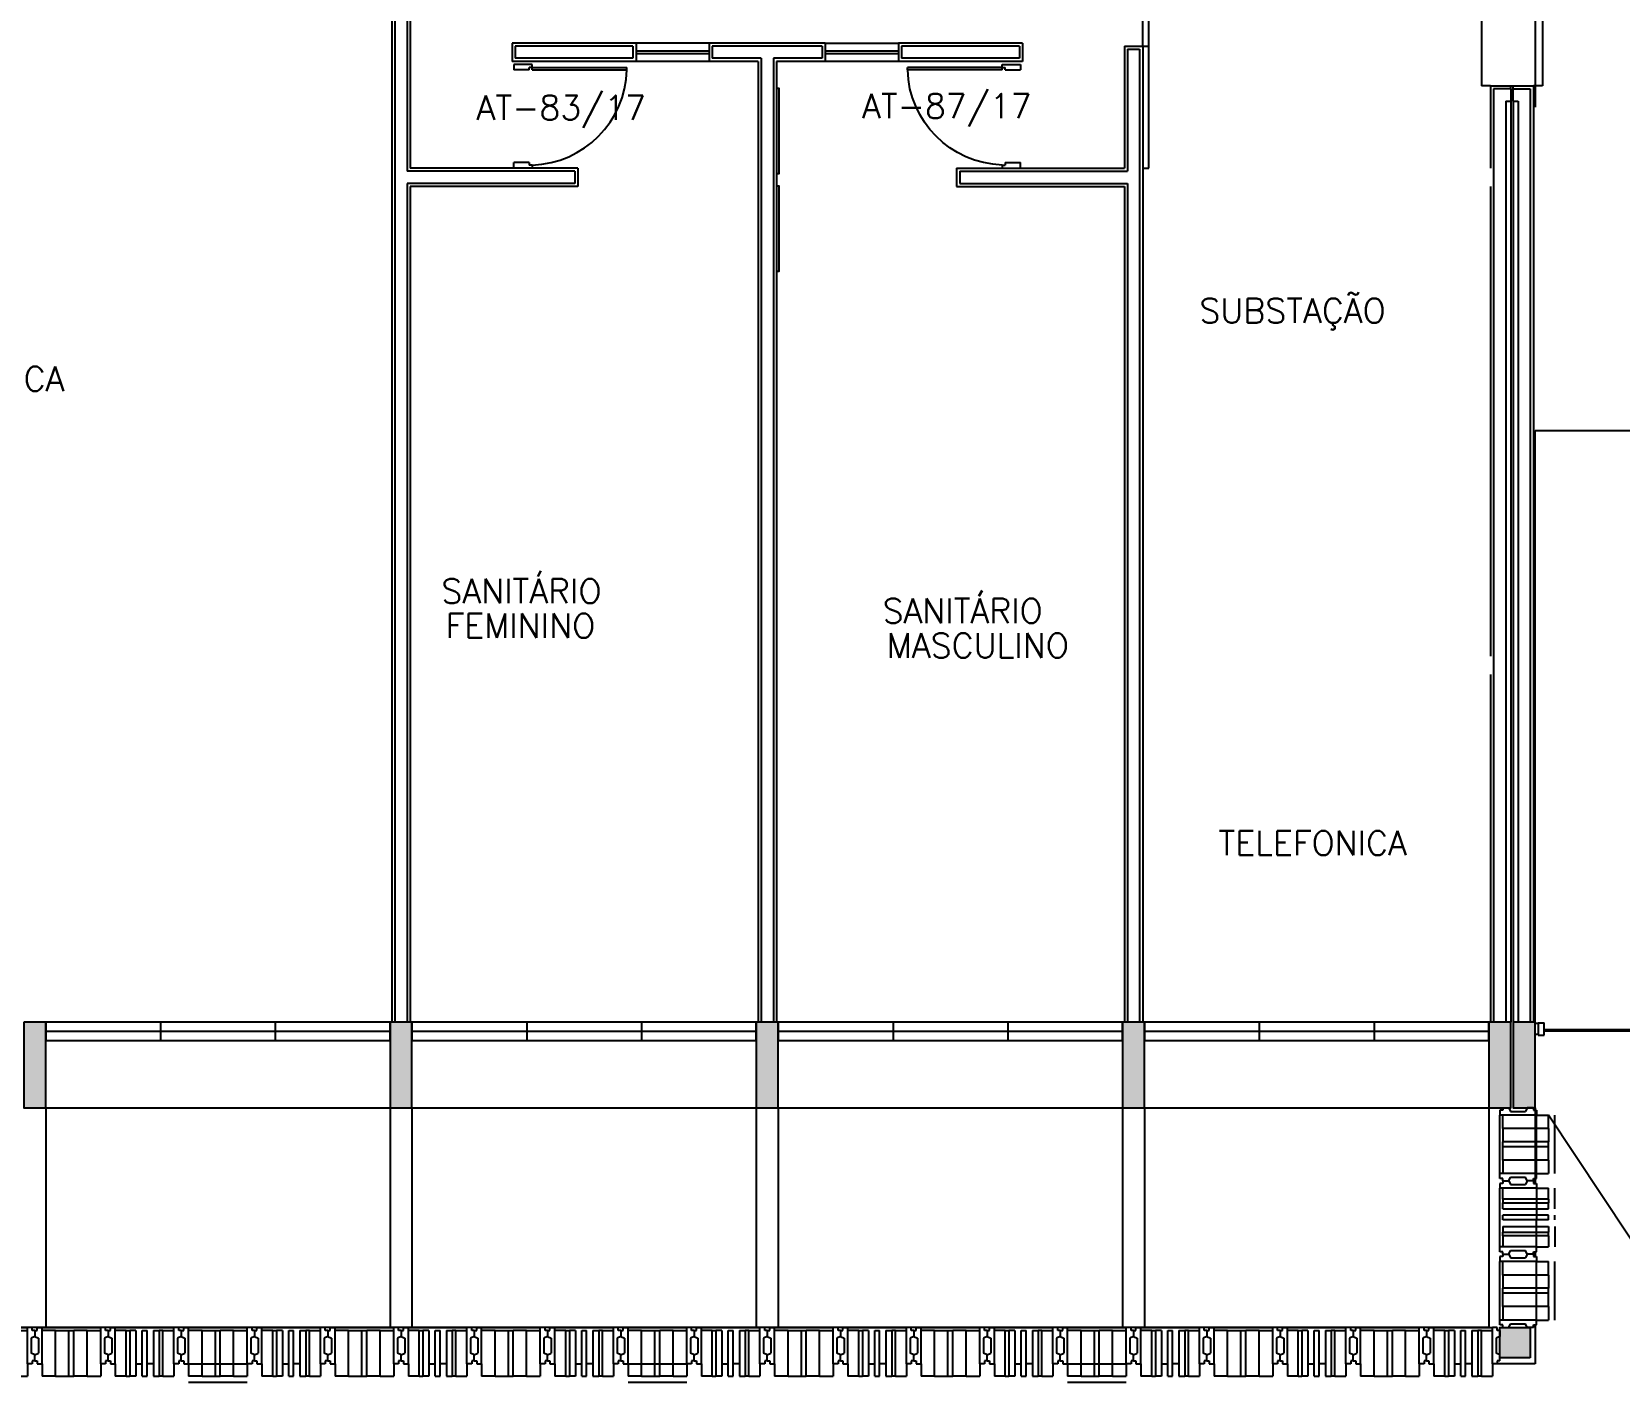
# Model space of a CAD drawing. Header units: millimetres. Extents: x 3605 to 3741, y 1123 to 1192.
# Drawn here: x 3698.57 to 3711.58, y 1132.45 to 1143.52 of the extents above; entities that cross this region are included whole.
import ezdxf

# ---------------------------------------------------------------- set-up
doc = ezdxf.new("R2010")
doc.units = ezdxf.units.MM
doc.linetypes.add('HIDDEN', pattern=[9.525, 6.35, -3.175])
for name, color, linetype in [('ar-alv', 2, 'Continuous'), ('ar-alv-v', 1, 'Continuous'), ('ar-banc', 1, 'Continuous'), ('ar-brs', 2, 'Continuous'), ('ar-espelho', 1, 'Continuous'), ('ar-esq', 2, 'Continuous'), ('ar-estc', 1, 'Continuous'), ('ar-piso', 1, 'Continuous'), ('ar-proj', 1, 'HIDDEN'), ('ar-projarmario', 1, 'HIDDEN'), ('ar-reboco', 2, 'Continuous'), ('brs-proj', 1, 'HIDDEN'), ('brs1', 2, 'Continuous'), ('brs2', 1, 'Continuous'), ('brs3', 1, 'Continuous'), ('brs4', 1, 'Continuous'), ('brs5', 1, 'Continuous'), ('ENDEREÇO', 2, 'Continuous'), ('esq-01', 1, 'Continuous'), ('esq-02', 1, 'Continuous'), ('esq-03', 1, 'HIDDEN'), ('estc-01', 3, 'Continuous'), ('h-estc', 3, 'Continuous'), ('mob-aud1', 1, 'Continuous'), ('ptm', 2, 'Continuous'), ('ptm1', 1, 'Continuous'), ('TEXTO', 2, 'Continuous')]:
    doc.layers.add(name, color=color, linetype=linetype)
doc.styles.add('UNB-100', font='simplex.shx', dxfattribs={"height": 0.2})
doc.styles.add('UNB1-100', font='simplex.shx', dxfattribs={"height": 0.2})

# ---------------------------------------------------------------- blocks, each defined once
blk = doc.blocks.new('plr01-01p')
at = {"layer": 'h-estc'}
blk.add_hatch(color=3, dxfattribs=at).paths.add_polyline_path([(0.09, 0.075), (-0.09, 0.075), (-0.09, -0.625), (0.09, -0.625)])
at = {"layer": 'estc-01', "color": 3}
blk.add_lwpolyline([(-0.09, 0.075), (-0.09, -0.625), (0.09, -0.625), (0.09, 0.075)], close=True, dxfattribs=at)
blk = doc.blocks.new('esq02-01p')
at = {"layer": 'esq-01'}
for p, q in [((2.91, 0), (0.09, 0)), ((1.03, -0.075), (1.03, 0.075)), ((1.97, -0.075), (1.97, 0.075))]:
    blk.add_line(p, q, dxfattribs=at)
at = {"layer": 'esq-02'}
blk.add_lwpolyline([(2.91, -0.075), (0.09, -0.075), (0.09, 0.075), (2.91, 0.075)], close=True, dxfattribs=at)
blk = doc.blocks.new('BRS01-03C')
at = {"layer": 'brs-proj'}
blk.add_line((0.54, 0.075), (0.06, 0.075), dxfattribs=at)
at = {"layer": 'brs1'}
for p, q in [((0, 0.05), (0.02, 0.05)), ((0, 0.05), (0, 0)), ((0, 0), (0.03, -0.013)), ((0.02, 0.075), (0.06, 0.075)), ((0.02, 0.05), (0.02, 0.075)), ((0.06, 0.075), (0.06, -0.225)), ((0.54, 0.075), (0.54, -0.225)), ((0.58, 0.075), (0.54, 0.075)), ((0.6, 0), (0.57, -0.013)), ((0.58, 0.05), (0.58, 0.075)), ((0.6, 0.05), (0.58, 0.05)), ((0.6, 0.05), (0.6, 0)), ((0.03, -0.137), (0.03, -0.013)), ((0.57, -0.137), (0.57, -0.013)), ((0, -0.15), (0.03, -0.137)), ((0, -0.2), (0, -0.15)), ((0, -0.2), (0.02, -0.2)), ((0.02, -0.2), (0.02, -0.225)), ((0.02, -0.225), (0.06, -0.225)), ((0.58, -0.225), (0.54, -0.225)), ((0.6, -0.15), (0.57, -0.137)), ((0.58, -0.2), (0.58, -0.225)), ((0.6, -0.2), (0.58, -0.2)), ((0.6, -0.2), (0.6, -0.15))]:
    blk.add_line(p, q, dxfattribs=at)
at = {"layer": 'brs2'}
blk.add_line((0.54, -0.225), (0.06, -0.225), dxfattribs=at)
at = {"layer": 'brs3'}
for p, q in [((0.28, 0.175), (0.28, -0.2)), ((0.32, 0.175), (0.28, 0.175)), ((0.32, 0.175), (0.32, -0.2)), ((0.32, -0.2), (0.28, -0.2))]:
    blk.add_line(p, q, dxfattribs=at)
at = {"layer": 'brs4'}
for p, q in [((0.06, 0.075), (0.06, 0.175)), ((0.171, 0.175), (0.06, 0.175)), ((0.171, 0.175), (0.171, -0.2)), ((0.429, 0.175), (0.54, 0.175)), ((0.429, 0.175), (0.429, -0.2)), ((0.54, 0.075), (0.54, 0.175)), ((0.171, -0.2), (0.06, -0.2)), ((0.429, -0.2), (0.54, -0.2))]:
    blk.add_line(p, q, dxfattribs=at)
at = {"layer": 'brs4', "color": 1}
for p, q in [((0.171, 0.175), (0.28, 0.175)), ((0.429, 0.175), (0.32, 0.175)), ((0.171, -0.2), (0.28, -0.2)), ((0.429, -0.2), (0.32, -0.2))]:
    blk.add_line(p, q, dxfattribs=at)
at = {"layer": 'brs5'}
blk.add_line((0.54, 0.225), (0.06, 0.225), dxfattribs=at)
blk = doc.blocks.new('BRS01-02C')
at = {"layer": 'brs-proj'}
for p, q in [((0.06, 0.075), (0.228, 0.075)), ((0.28, 0.075), (0.32, 0.075)), ((0.54, 0.075), (0.372, 0.075))]:
    blk.add_line(p, q, dxfattribs=at)
at = {"layer": 'brs1'}
for p, q in [((0, 0.05), (0.02, 0.05)), ((0, 0.05), (0, 0)), ((0, 0), (0.03, -0.013)), ((0.02, 0.075), (0.06, 0.075)), ((0.02, 0.05), (0.02, 0.075)), ((0.06, 0.075), (0.06, -0.225)), ((0.54, 0.075), (0.54, -0.225)), ((0.58, 0.075), (0.54, 0.075)), ((0.6, 0), (0.57, -0.013)), ((0.58, 0.05), (0.58, 0.075)), ((0.6, 0.05), (0.58, 0.05)), ((0.6, 0.05), (0.6, 0)), ((0.03, -0.137), (0.03, -0.013)), ((0.57, -0.137), (0.57, -0.013)), ((0, -0.15), (0.03, -0.137)), ((0, -0.2), (0, -0.15)), ((0, -0.2), (0.02, -0.2)), ((0.02, -0.2), (0.02, -0.225)), ((0.02, -0.225), (0.06, -0.225)), ((0.58, -0.225), (0.54, -0.225)), ((0.6, -0.15), (0.57, -0.137)), ((0.58, -0.2), (0.58, -0.225)), ((0.6, -0.2), (0.58, -0.2)), ((0.6, -0.2), (0.6, -0.15))]:
    blk.add_line(p, q, dxfattribs=at)
at = {"layer": 'brs2'}
for p, q in [((0.228, 0.075), (0.28, 0.075)), ((0.372, 0.075), (0.32, 0.075)), ((0.54, -0.225), (0.06, -0.225))]:
    blk.add_line(p, q, dxfattribs=at)
at = {"layer": 'brs3'}
for p, q in [((0.18, -0.2), (0.18, 0.175)), ((0.228, 0.175), (0.18, 0.175)), ((0.228, -0.2), (0.228, 0.175)), ((0.372, -0.2), (0.372, 0.175)), ((0.372, 0.175), (0.42, 0.175)), ((0.42, -0.2), (0.42, 0.175)), ((0.228, -0.2), (0.18, -0.2)), ((0.372, -0.2), (0.42, -0.2))]:
    blk.add_line(p, q, dxfattribs=at)
at = {"layer": 'brs4'}
for p, q in [((0.06, 0.075), (0.06, 0.175)), ((0.15, 0.175), (0.06, 0.175)), ((0.15, 0.175), (0.15, -0.2)), ((0.28, 0.175), (0.28, -0.2)), ((0.32, 0.175), (0.28, 0.175)), ((0.32, 0.175), (0.32, -0.2)), ((0.45, 0.175), (0.54, 0.175)), ((0.45, 0.175), (0.45, -0.2)), ((0.54, 0.075), (0.54, 0.175)), ((0.15, -0.2), (0.06, -0.2)), ((0.32, -0.2), (0.28, -0.2)), ((0.45, -0.2), (0.54, -0.2))]:
    blk.add_line(p, q, dxfattribs=at)
at = {"layer": 'brs4', "color": 3}
for p, q in [((0.15, 0.175), (0.18, 0.175)), ((0.45, 0.175), (0.42, 0.175)), ((0.15, -0.2), (0.18, -0.2)), ((0.45, -0.2), (0.42, -0.2))]:
    blk.add_line(p, q, dxfattribs=at)
at = {"layer": 'brs5'}
for p, q in [((0.228, 0.225), (0.06, 0.225)), ((0.32, 0.225), (0.28, 0.225)), ((0.372, 0.225), (0.54, 0.225))]:
    blk.add_line(p, q, dxfattribs=at)
blk = doc.blocks.new('brs01-01p-leste')
at = {"layer": 'brs1'}
for p, q in [((-3, 0.2), (-2.98, 0.2)), ((-3, 0.2), (-3, 0.15)), ((-3, 0.15), (-2.97, 0.137)), ((-2.98, 0.225), (-2.94, 0.225)), ((-2.98, 0.2), (-2.98, 0.225)), ((-2.97, 0.137), (-2.97, 0.013)), ((-2.94, -0.075), (-2.94, 0.225)), ((-2.42, 0.225), (-2.46, 0.225)), ((-2.46, -0.075), (-2.46, 0.225)), ((-2.4, 0.15), (-2.43, 0.137)), ((-2.43, 0.137), (-2.43, 0.013)), ((-2.42, 0.2), (-2.42, 0.225)), ((-2.4, 0.2), (-2.42, 0.2)), ((-2.4, 0.2), (-2.38, 0.2)), ((-2.4, 0.2), (-2.4, 0.15)), ((-2.4, 0.2), (-2.4, 0.15)), ((-2.4, 0.15), (-2.37, 0.137)), ((-2.38, 0.225), (-2.34, 0.225)), ((-2.38, 0.2), (-2.38, 0.225)), ((-2.37, 0.137), (-2.37, 0.013)), ((-2.34, -0.075), (-2.34, 0.225)), ((-1.82, 0.225), (-1.86, 0.225)), ((-1.86, -0.075), (-1.86, 0.225)), ((-1.8, 0.15), (-1.83, 0.137)), ((-1.83, 0.137), (-1.83, 0.013)), ((-1.82, 0.2), (-1.82, 0.225)), ((-1.8, 0.2), (-1.82, 0.2)), ((-1.8, 0.2), (-1.78, 0.2)), ((-1.8, 0.2), (-1.8, 0.15)), ((-1.8, 0.2), (-1.8, 0.15)), ((-1.8, 0.15), (-1.77, 0.137)), ((-1.78, 0.225), (-1.74, 0.225)), ((-1.78, 0.2), (-1.78, 0.225)), ((-1.77, 0.137), (-1.77, 0.013)), ((-1.74, -0.075), (-1.74, 0.225)), ((-1.22, 0.225), (-1.26, 0.225)), ((-1.26, -0.075), (-1.26, 0.225)), ((-1.2, 0.15), (-1.23, 0.137)), ((-1.23, 0.137), (-1.23, 0.013)), ((-1.22, 0.2), (-1.22, 0.225)), ((-1.2, 0.2), (-1.22, 0.2)), ((-1.2, 0.2), (-1.18, 0.2)), ((-1.2, 0.2), (-1.2, 0.15)), ((-1.2, 0.2), (-1.2, 0.15)), ((-1.2, 0.15), (-1.17, 0.137)), ((-1.18, 0.225), (-1.14, 0.225)), ((-1.18, 0.2), (-1.18, 0.225)), ((-1.17, 0.137), (-1.17, 0.013)), ((-1.14, -0.075), (-1.14, 0.225)), ((-0.62, 0.225), (-0.66, 0.225)), ((-0.66, -0.075), (-0.66, 0.225)), ((-0.6, 0.15), (-0.63, 0.137)), ((-0.63, 0.137), (-0.63, 0.013)), ((-0.62, 0.2), (-0.62, 0.225)), ((-0.6, 0.2), (-0.62, 0.2)), ((-0.6, 0.2), (-0.6, 0.15)), ((-0.6, 0.2), (-0.58, 0.2)), ((-0.6, 0.2), (-0.6, 0.15)), ((-0.6, 0.15), (-0.57, 0.137)), ((-0.58, 0.225), (-0.54, 0.225)), ((-0.58, 0.2), (-0.58, 0.225)), ((-0.57, 0.137), (-0.57, 0.013)), ((-0.54, -0.075), (-0.54, 0.225)), ((-0.02, 0.225), (-0.06, 0.225)), ((-0.06, -0.075), (-0.06, 0.225)), ((0, 0.15), (-0.03, 0.137)), ((-0.03, 0.137), (-0.03, 0.013)), ((-0.02, 0.2), (-0.02, 0.225)), ((0, 0.2), (-0.02, 0.2)), ((0, 0.2), (0, 0.15)), ((-3, 0), (-2.97, 0.013)), ((-2.4, 0), (-2.43, 0.013)), ((-2.4, 0), (-2.37, 0.013)), ((-1.8, 0), (-1.83, 0.013)), ((-1.8, 0), (-1.77, 0.013)), ((-1.2, 0), (-1.23, 0.013)), ((-1.2, 0), (-1.17, 0.013)), ((-0.6, 0), (-0.63, 0.013)), ((-0.6, 0), (-0.57, 0.013)), ((0, 0), (-0.03, 0.013)), ((-3, -0.05), (-3, 0)), ((-3, -0.05), (-2.98, -0.05)), ((-2.98, -0.05), (-2.98, -0.075)), ((-2.98, -0.075), (-2.94, -0.075)), ((-2.42, -0.075), (-2.46, -0.075)), ((-2.42, -0.05), (-2.42, -0.075)), ((-2.4, -0.05), (-2.42, -0.05)), ((-2.4, -0.05), (-2.4, 0)), ((-2.4, -0.05), (-2.4, 0)), ((-2.4, -0.05), (-2.38, -0.05)), ((-2.38, -0.05), (-2.38, -0.075)), ((-2.38, -0.075), (-2.34, -0.075)), ((-1.82, -0.075), (-1.86, -0.075)), ((-1.82, -0.05), (-1.82, -0.075)), ((-1.8, -0.05), (-1.82, -0.05)), ((-1.8, -0.05), (-1.8, 0)), ((-1.8, -0.05), (-1.8, 0)), ((-1.8, -0.05), (-1.78, -0.05)), ((-1.78, -0.05), (-1.78, -0.075)), ((-1.78, -0.075), (-1.74, -0.075)), ((-1.22, -0.075), (-1.26, -0.075)), ((-1.22, -0.05), (-1.22, -0.075)), ((-1.2, -0.05), (-1.22, -0.05)), ((-1.2, -0.05), (-1.2, 0)), ((-1.2, -0.05), (-1.2, 0)), ((-1.2, -0.05), (-1.18, -0.05)), ((-1.18, -0.05), (-1.18, -0.075)), ((-1.18, -0.075), (-1.14, -0.075)), ((-0.62, -0.075), (-0.66, -0.075)), ((-0.62, -0.05), (-0.62, -0.075)), ((-0.6, -0.05), (-0.62, -0.05)), ((-0.6, -0.05), (-0.6, 0)), ((-0.6, -0.05), (-0.6, 0)), ((-0.6, -0.05), (-0.58, -0.05)), ((-0.58, -0.05), (-0.58, -0.075)), ((-0.58, -0.075), (-0.54, -0.075)), ((-0.02, -0.075), (-0.06, -0.075)), ((-0.02, -0.05), (-0.02, -0.075)), ((0, -0.05), (-0.02, -0.05)), ((0, -0.05), (0, 0))]:
    blk.add_line(p, q, dxfattribs=at)
at = {"layer": 'brs2'}
for p, q in [((-2.94, 0.225), (-2.46, 0.225)), ((-2.34, 0.225), (-1.86, 0.225)), ((-2.229, 0.2), (-2.12, 0.2)), ((-1.971, 0.2), (-2.08, 0.2)), ((-1.74, 0.225), (-1.26, 0.225)), ((-1.14, 0.225), (-0.66, 0.225)), ((-1.029, 0.2), (-0.92, 0.2)), ((-0.771, 0.2), (-0.88, 0.2)), ((-0.54, 0.225), (-0.06, 0.225)), ((-2.772, -0.075), (-2.72, -0.075)), ((-2.628, -0.075), (-2.68, -0.075)), ((-1.572, -0.075), (-1.52, -0.075)), ((-1.428, -0.075), (-1.48, -0.075)), ((-0.372, -0.075), (-0.32, -0.075)), ((-0.228, -0.075), (-0.28, -0.075)), ((-2.229, -0.175), (-2.12, -0.175)), ((-1.971, -0.175), (-2.08, -0.175)), ((-1.029, -0.175), (-0.92, -0.175)), ((-0.771, -0.175), (-0.88, -0.175))]:
    blk.add_line(p, q, dxfattribs=at)
at = {"layer": 'brs3'}
for p, q in [((-2.82, 0.2), (-2.82, -0.175)), ((-2.772, 0.2), (-2.82, 0.2)), ((-2.772, 0.2), (-2.772, -0.175)), ((-2.628, 0.2), (-2.628, -0.175)), ((-2.628, 0.2), (-2.58, 0.2)), ((-2.58, 0.2), (-2.58, -0.175)), ((-2.12, -0.175), (-2.12, 0.2)), ((-2.12, 0.2), (-2.08, 0.2)), ((-2.08, -0.175), (-2.08, 0.2)), ((-1.62, 0.2), (-1.62, -0.175)), ((-1.572, 0.2), (-1.62, 0.2)), ((-1.572, 0.2), (-1.572, -0.175)), ((-1.428, 0.2), (-1.428, -0.175)), ((-1.428, 0.2), (-1.38, 0.2)), ((-1.38, 0.2), (-1.38, -0.175)), ((-0.92, -0.175), (-0.92, 0.2)), ((-0.92, 0.2), (-0.88, 0.2)), ((-0.88, -0.175), (-0.88, 0.2)), ((-0.42, 0.2), (-0.42, -0.175)), ((-0.372, 0.2), (-0.42, 0.2)), ((-0.372, 0.2), (-0.372, -0.175)), ((-0.228, 0.2), (-0.228, -0.175)), ((-0.228, 0.2), (-0.18, 0.2)), ((-0.18, 0.2), (-0.18, -0.175)), ((-2.772, -0.175), (-2.82, -0.175)), ((-2.628, -0.175), (-2.58, -0.175)), ((-2.12, -0.175), (-2.08, -0.175)), ((-1.572, -0.175), (-1.62, -0.175)), ((-1.428, -0.175), (-1.38, -0.175)), ((-0.92, -0.175), (-0.88, -0.175)), ((-0.372, -0.175), (-0.42, -0.175)), ((-0.228, -0.175), (-0.18, -0.175))]:
    blk.add_line(p, q, dxfattribs=at)
at = {"layer": 'brs4'}
for p, q in [((-2.85, 0.2), (-2.94, 0.2)), ((-2.85, -0.175), (-2.85, 0.2)), ((-2.85, 0.2), (-2.82, 0.2)), ((-2.72, -0.175), (-2.72, 0.2)), ((-2.72, 0.2), (-2.68, 0.2)), ((-2.68, -0.175), (-2.68, 0.2)), ((-2.55, 0.2), (-2.58, 0.2)), ((-2.55, 0.2), (-2.46, 0.2)), ((-2.55, -0.175), (-2.55, 0.2)), ((-2.229, 0.2), (-2.34, 0.2)), ((-2.229, -0.175), (-2.229, 0.2)), ((-1.971, 0.2), (-1.86, 0.2)), ((-1.971, -0.175), (-1.971, 0.2)), ((-1.65, 0.2), (-1.74, 0.2)), ((-1.65, -0.175), (-1.65, 0.2)), ((-1.65, 0.2), (-1.62, 0.2)), ((-1.52, -0.175), (-1.52, 0.2)), ((-1.52, 0.2), (-1.48, 0.2)), ((-1.48, -0.175), (-1.48, 0.2)), ((-1.35, 0.2), (-1.38, 0.2)), ((-1.35, 0.2), (-1.26, 0.2)), ((-1.35, -0.175), (-1.35, 0.2)), ((-1.029, 0.2), (-1.14, 0.2)), ((-1.029, -0.175), (-1.029, 0.2)), ((-0.771, 0.2), (-0.66, 0.2)), ((-0.771, -0.175), (-0.771, 0.2)), ((-0.45, 0.2), (-0.54, 0.2)), ((-0.45, -0.175), (-0.45, 0.2)), ((-0.45, 0.2), (-0.42, 0.2)), ((-0.32, -0.175), (-0.32, 0.2)), ((-0.32, 0.2), (-0.28, 0.2)), ((-0.28, -0.175), (-0.28, 0.2)), ((-0.15, 0.2), (-0.18, 0.2)), ((-0.15, 0.2), (-0.06, 0.2)), ((-0.15, -0.175), (-0.15, 0.2)), ((-2.94, -0.075), (-2.94, -0.175)), ((-2.46, -0.075), (-2.46, -0.175)), ((-2.34, -0.075), (-2.34, -0.175)), ((-1.86, -0.075), (-1.86, -0.175)), ((-1.74, -0.075), (-1.74, -0.175)), ((-1.26, -0.075), (-1.26, -0.175)), ((-1.14, -0.075), (-1.14, -0.175)), ((-0.66, -0.075), (-0.66, -0.175)), ((-0.54, -0.075), (-0.54, -0.175)), ((-0.06, -0.075), (-0.06, -0.175)), ((-2.85, -0.175), (-2.94, -0.175)), ((-2.85, -0.175), (-2.82, -0.175)), ((-2.72, -0.175), (-2.68, -0.175)), ((-2.55, -0.175), (-2.58, -0.175)), ((-2.55, -0.175), (-2.46, -0.175)), ((-2.229, -0.175), (-2.34, -0.175)), ((-1.971, -0.175), (-1.86, -0.175)), ((-1.65, -0.175), (-1.74, -0.175)), ((-1.65, -0.175), (-1.62, -0.175)), ((-1.52, -0.175), (-1.48, -0.175)), ((-1.35, -0.175), (-1.38, -0.175)), ((-1.35, -0.175), (-1.26, -0.175)), ((-1.029, -0.175), (-1.14, -0.175)), ((-0.771, -0.175), (-0.66, -0.175)), ((-0.45, -0.175), (-0.54, -0.175)), ((-0.45, -0.175), (-0.42, -0.175)), ((-0.32, -0.175), (-0.28, -0.175)), ((-0.15, -0.175), (-0.18, -0.175)), ((-0.15, -0.175), (-0.06, -0.175))]:
    blk.add_line(p, q, dxfattribs=at)
blk = doc.blocks.new('pm-80-02p')
at = {"layer": 'ptm'}
for p, q in [((0.105, 0.075), (0.104, 0.85)), ((0.124, 0.85), (0.104, 0.85)), ((0.125, 0.075), (0.124, 0.85)), ((0.105, 0.075), (0.08, 0.075)), ((0.08, 0.075), (0.08, -0.075)), ((0.125, 0.075), (0.105, 0.075)), ((0.105, 0.075), (0.105, 0.05)), ((0.125, 0.05), (0.105, 0.05)), ((0.125, 0.05), (0.125, -0.075)), ((0.885, 0.05), (0.885, -0.075)), ((0.885, 0.05), (0.905, 0.05)), ((0.905, 0.075), (0.93, 0.075)), ((0.905, 0.075), (0.905, 0.05)), ((0.93, 0.075), (0.93, -0.075)), ((0.08, -0.075), (0.125, -0.075)), ((0.93, -0.075), (0.885, -0.075))]:
    blk.add_line(p, q, dxfattribs=at)
at = {"layer": 'ptm1', "color": 1}
blk.add_arc((0.105, 0.05), 0.8, 1.7908, 88.6113, dxfattribs=at)
blk = doc.blocks.new('esq01-01p')
at = {"layer": 'esq-01'}
for p, q in [((0, 0), (0.05, 0)), ((3, 0), (3.05, 0)), ((5.72, 0.004), (5.72, -0.096)), ((5.77, 0.004), (5.72, 0.004)), ((5.77, -0.096), (5.77, 0.004)), ((5.77, 0), (5.795, 0)), ((8.774, 0), (8.724, 0)), ((0, -0.006), (-0.025, -0.006)), ((0, -0.096), (-0.025, -0.096)), ((0, 0), (0, -0.1)), ((0, -0.1), (0.05, -0.1)), ((0.05, -0.1), (0.05, 0)), ((2.72, -0.01), (2.72, -0.11)), ((2.77, -0.01), (2.72, -0.01)), ((2.77, -0.11), (2.72, -0.11)), ((2.77, -0.11), (2.77, -0.01)), ((2.77, -0.014), (2.795, -0.014)), ((2.77, -0.104), (2.795, -0.104)), ((3, -0.006), (2.975, -0.006)), ((3, -0.096), (2.975, -0.096)), ((3, 0), (3, -0.1)), ((3, -0.1), (3.05, -0.1)), ((3.05, -0.1), (3.05, 0)), ((5.77, -0.096), (5.72, -0.096)), ((5.77, -0.09), (5.795, -0.09)), ((6.004, -0.014), (5.979, -0.014)), ((6.004, -0.104), (5.979, -0.104)), ((6.004, -0.11), (6.004, -0.01)), ((6.004, -0.01), (6.054, -0.01)), ((6.004, -0.11), (6.054, -0.11)), ((6.054, -0.01), (6.054, -0.11)), ((8.724, -0.1), (8.724, 0)), ((8.774, -0.1), (8.724, -0.1)), ((8.774, 0), (8.774, -0.1)), ((8.774, -0.006), (8.799, -0.006)), ((8.774, -0.096), (8.799, -0.096))]:
    blk.add_line(p, q, dxfattribs=at)
for points in [[(4.337, 0.004), (4.387, 0.004), (4.387, 0.014), (4.337, 0.014)], [(4.387, 0.004), (4.337, 0.004), (4.337, 0.014), (4.387, 0.014)], [(4.437, 0.004), (4.387, 0.004), (4.387, 0.014), (4.437, 0.014)], [(4.387, 0.004), (4.437, 0.004), (4.437, 0.014), (4.387, 0.014)], [(1.36, -0.055), (1.41, -0.055), (1.41, -0.045), (1.36, -0.045)], [(1.41, -0.055), (1.36, -0.055), (1.36, -0.065), (1.41, -0.065)], [(7.414, -0.055), (7.364, -0.055), (7.364, -0.045), (7.414, -0.045)], [(7.364, -0.055), (7.414, -0.055), (7.414, -0.065), (7.364, -0.065)]]:
    blk.add_lwpolyline(points, close=True, dxfattribs=at)
at = {"layer": 'esq-02'}
for p, q in [((3.05, 0.014), (4.337, 0.014)), ((3.05, 0.004), (3.05, 0.014)), ((3.05, 0.004), (4.337, 0.004)), ((5.72, 0.014), (4.437, 0.014)), ((5.72, 0.004), (4.437, 0.004)), ((5.72, 0.004), (5.72, 0.014)), ((0.05, -0.055), (1.36, -0.055)), ((0.05, -0.065), (1.36, -0.065)), ((2.72, -0.045), (1.41, -0.045)), ((2.72, -0.055), (1.41, -0.055)), ((6.054, -0.045), (7.364, -0.045)), ((6.054, -0.055), (7.364, -0.055)), ((8.724, -0.055), (7.414, -0.055)), ((8.724, -0.065), (7.414, -0.065))]:
    blk.add_line(p, q, dxfattribs=at)

msp = doc.modelspace()

# ---------------------------------------------------------------- hatches: boundary and pattern name
at = {"layer": 'h-estc'}
h = msp.add_hatch(color=8, dxfattribs=at)
h.paths.add_polyline_path([(3710.799, 1132.751), (3710.599, 1132.751), (3710.599, 1132.651), (3710.799, 1132.651)])
h.paths.add_polyline_path([(3710.849, 1132.751), (3710.799, 1132.751), (3710.799, 1132.651), (3710.849, 1132.651)])
h.paths.add_polyline_path([(3710.849, 1132.901), (3710.824, 1132.901), (3710.799, 1132.901), (3710.799, 1132.751), (3710.849, 1132.751)])
h.paths.add_polyline_path([(3710.799, 1132.901), (3710.599, 1132.901), (3710.599, 1132.751), (3710.799, 1132.751)])

# ---------------------------------------------------------------- linework, layer by layer
at = {"layer": 'ar-alv'}
for p, q in [((3701.549, 1145.251), (3701.549, 1135.401)), ((3701.649, 1145.251), (3701.649, 1142.376)), ((3702.534, 1143.401), (3702.534, 1143.301)), ((3703.499, 1143.401), (3702.534, 1143.401)), ((3703.499, 1143.401), (3703.499, 1143.301)), ((3704.149, 1143.401), (3704.149, 1143.301)), ((3705.049, 1143.401), (3704.149, 1143.401)), ((3705.049, 1143.401), (3705.049, 1143.301)), ((3706.664, 1143.401), (3705.699, 1143.401)), ((3705.699, 1143.401), (3705.699, 1143.301)), ((3706.664, 1143.401), (3706.664, 1143.301)), ((3703.499, 1143.301), (3702.534, 1143.301)), ((3704.549, 1143.301), (3704.149, 1143.301)), ((3704.549, 1143.301), (3704.549, 1135.401)), ((3704.649, 1143.301), (3704.649, 1135.401)), ((3705.049, 1143.301), (3704.649, 1143.301)), ((3706.664, 1143.301), (3705.699, 1143.301)), ((3707.549, 1143.376), (3707.549, 1142.376)), ((3707.549, 1143.376), (3707.649, 1143.376)), ((3707.549, 1143.376), (3707.549, 1142.376)), ((3707.549, 1143.376), (3707.649, 1143.376)), ((3707.649, 1143.376), (3707.649, 1135.401)), ((3710.549, 1143.051), (3710.549, 1135.401)), ((3710.689, 1143.051), (3710.549, 1143.051)), ((3710.689, 1143.051), (3710.689, 1142.951)), ((3710.709, 1143.051), (3710.849, 1143.051)), ((3710.709, 1142.951), (3710.709, 1143.051)), ((3710.849, 1143.051), (3710.849, 1135.401)), ((3710.649, 1142.951), (3710.649, 1135.401)), ((3710.649, 1142.951), (3710.689, 1142.951)), ((3710.709, 1142.951), (3710.749, 1142.951)), ((3710.749, 1142.951), (3710.749, 1135.401)), ((3703.023, 1142.376), (3701.649, 1142.376)), ((3703.023, 1142.376), (3703.023, 1142.276)), ((3706.175, 1142.376), (3707.549, 1142.376)), ((3706.175, 1142.376), (3706.175, 1142.276)), ((3703.023, 1142.276), (3701.649, 1142.276)), ((3701.649, 1142.276), (3701.649, 1135.401)), ((3706.175, 1142.276), (3707.549, 1142.276)), ((3707.549, 1142.276), (3707.549, 1135.401)), ((3707.549, 1142.276), (3707.549, 1135.401))]:
    msp.add_line(p, q, dxfattribs=at)
at = {"layer": 'ar-alv-v'}
for p, q in [((3707.674, 1143.401), (3707.674, 1145.251)), ((3707.724, 1142.401), (3707.724, 1145.251)), ((3707.674, 1143.401), (3707.724, 1143.401)), ((3707.674, 1142.401), (3707.724, 1142.401))]:
    msp.add_line(p, q, dxfattribs=at)
at = {"layer": 'ar-banc'}
for p, q in [((3710.449, 1143.926), (3710.449, 1143.076)), ((3710.949, 1143.926), (3710.949, 1143.076)), ((3710.524, 1143.076), (3710.449, 1143.076)), ((3710.689, 1143.076), (3710.709, 1143.076)), ((3710.949, 1143.076), (3710.874, 1143.076))]:
    msp.add_line(p, q, dxfattribs=at)
at = {"layer": 'ar-espelho'}
for points in [[(3704.674, 1143.055), (3704.694, 1143.055), (3704.694, 1142.355), (3704.674, 1142.355)], [(3704.674, 1142.255), (3704.694, 1142.255), (3704.694, 1141.555), (3704.674, 1141.555)]]:
    msp.add_lwpolyline(points, dxfattribs=at)
at = {"layer": 'ar-estc'}
msp.add_lwpolyline([(3710.849, 1132.651), (3710.599, 1132.651), (3710.599, 1132.901), (3710.849, 1132.901)], close=True, dxfattribs=at)
at = {"layer": 'ar-piso'}
for p, q in [((3710.689, 1142.951), (3710.689, 1135.401)), ((3710.709, 1142.951), (3710.709, 1135.326)), ((3698.599, 1134.701), (3701.524, 1134.701)), ((3701.599, 1134.701), (3704.524, 1134.701)), ((3704.599, 1134.701), (3707.509, 1134.701)), ((3707.689, 1134.701), (3710.509, 1134.701)), ((3710.509, 1134.701), (3710.509, 1132.901)), ((3710.889, 1134.701), (3710.889, 1134.081)), ((3712.299, 1132.676), (3710.999, 1134.641)), ((3710.889, 1133.521), (3710.889, 1133.481)), ((3710.509, 1132.901), (3685.324, 1132.901)), ((3710.889, 1132.921), (3710.889, 1132.601)), ((3710.889, 1132.601), (3710.579, 1132.601))]:
    msp.add_line(p, q, dxfattribs=at)
at = {"layer": 'ar-proj'}
for p, q in [((3710.889, 1140.251), (3719.709, 1140.251)), ((3698.689, 1134.701), (3698.689, 1132.901)), ((3701.509, 1134.701), (3701.509, 1132.901)), ((3701.689, 1134.701), (3701.689, 1132.901)), ((3704.509, 1134.701), (3704.509, 1132.901)), ((3704.689, 1134.701), (3704.689, 1132.901)), ((3707.509, 1134.701), (3707.509, 1132.901)), ((3707.689, 1134.701), (3707.689, 1132.901))]:
    msp.add_line(p, q, dxfattribs=at)
at = {"layer": 'ar-projarmario'}
for p in [(3710.889, 1149.251), (3710.889, 1135.391)]:
    msp.add_line(p, (3710.889, 1140.251), dxfattribs=at)
at = {"layer": 'ar-reboco'}
for p, q in [((3701.524, 1145.251), (3701.524, 1138.251)), ((3701.674, 1145.251), (3701.674, 1142.401)), ((3702.509, 1143.426), (3702.509, 1143.276)), ((3705.074, 1143.426), (3702.509, 1143.426)), ((3703.524, 1143.426), (3703.524, 1143.276)), ((3704.124, 1143.426), (3704.124, 1143.276)), ((3705.074, 1143.426), (3705.074, 1143.276)), ((3705.074, 1143.426), (3705.674, 1143.426)), ((3706.689, 1143.426), (3705.674, 1143.426)), ((3705.674, 1143.426), (3705.674, 1143.276)), ((3706.689, 1143.426), (3706.689, 1143.276)), ((3707.524, 1143.401), (3707.524, 1142.401)), ((3707.524, 1143.401), (3707.674, 1143.401)), ((3707.524, 1143.401), (3707.524, 1142.401)), ((3707.524, 1143.401), (3707.674, 1143.401)), ((3707.674, 1143.401), (3707.674, 1138.401)), ((3704.524, 1143.276), (3702.509, 1143.276)), ((3704.524, 1143.276), (3704.524, 1135.401)), ((3704.674, 1143.276), (3704.674, 1135.401)), ((3705.074, 1143.276), (3704.674, 1143.276)), ((3705.674, 1143.276), (3705.074, 1143.276)), ((3706.689, 1143.276), (3705.674, 1143.276)), ((3710.524, 1143.076), (3710.524, 1142.401)), ((3710.524, 1143.076), (3710.689, 1143.076)), ((3710.689, 1143.051), (3710.689, 1143.076)), ((3710.709, 1143.051), (3710.709, 1143.076)), ((3710.709, 1143.076), (3710.874, 1143.076)), ((3710.874, 1143.076), (3710.874, 1135.401)), ((3703.048, 1142.401), (3701.674, 1142.401)), ((3703.048, 1142.401), (3703.048, 1142.251)), ((3706.15, 1142.401), (3707.524, 1142.401)), ((3706.15, 1142.401), (3706.15, 1142.251)), ((3703.048, 1142.251), (3701.674, 1142.251)), ((3701.674, 1142.251), (3701.674, 1135.401)), ((3706.15, 1142.251), (3707.524, 1142.251)), ((3707.524, 1142.251), (3707.524, 1135.401)), ((3710.524, 1142.251), (3710.524, 1138.401)), ((3707.674, 1138.401), (3707.674, 1135.401)), ((3701.524, 1138.251), (3701.524, 1135.401)), ((3710.524, 1138.251), (3710.524, 1135.401))]:
    msp.add_line(p, q, dxfattribs=at)
at = {"layer": 'esq-03'}
for p, q in [((3703.524, 1143.361), (3704.124, 1143.361)), ((3703.524, 1143.341), (3704.124, 1143.341)), ((3705.074, 1143.361), (3705.674, 1143.361)), ((3705.074, 1143.341), (3705.674, 1143.341))]:
    msp.add_line(p, q, dxfattribs=at)

# ---------------------------------------------------------------- block references
at = {"rotation": 270}
msp.add_blockref('pm-80-02p', (3702.599, 1143.331), dxfattribs=at)
at = {"xscale": -1, "rotation": 90}
msp.add_blockref('pm-80-02p', (3706.599, 1143.331), dxfattribs=at)
at = {"layer": 'ar-brs'}
for name, p, rotation in [('BRS01-03C', (3710.824, 1134.701), 270), ('BRS01-02C', (3710.824, 1134.101), 270), ('BRS01-03C', (3710.824, 1133.501), 270), ('BRS01-03C', (3700.399, 1132.676), 180), ('BRS01-03C', (3703.999, 1132.676), 180), ('BRS01-03C', (3707.599, 1132.676), 180)]:
    msp.add_blockref(name, p, dxfattribs=dict(at, rotation=rotation))
for p in [(3699.799, 1132.676), (3703.399, 1132.676), (3706.999, 1132.676), (3710.599, 1132.676)]:
    msp.add_blockref('brs01-01p-leste', p, dxfattribs=at)
at = {"layer": 'ar-esq', "xscale": -1, "rotation": 180}
for p in [(3698.599, 1135.326), (3701.599, 1135.326), (3704.599, 1135.326), (3707.599, 1135.326)]:
    msp.add_blockref('esq02-01p', p, dxfattribs=at)
at = {"layer": 'ar-estc'}
for p in [(3698.599, 1135.326), (3701.599, 1135.326), (3704.599, 1135.326), (3707.599, 1135.326), (3710.599, 1135.326), (3710.799, 1135.326)]:
    msp.add_blockref('plr01-01p', p, dxfattribs=at)
at = {"layer": 'mob-aud1'}
msp.add_blockref('esq01-01p', (3710.914, 1135.396), dxfattribs=at)

# ---------------------------------------------------------------- texts
at = {"layer": 'ENDEREÇO', "style": 'UNB-100'}
for s, p in [('AT-83/17', (3702.218, 1142.797)), ('AT-87/17', (3705.376, 1142.81))]:
    msp.add_text(s, height=0.2, dxfattribs=at).set_placement(p)
at = {"layer": 'TEXTO', "style": 'UNB1-100'}
for s, p in [('SUBSTAÇÃO', (3708.139, 1141.133)), ('LABORATÓRIO DE QUÍMICA', (3695.405, 1140.574)), ('SANITÁRIO', (3701.93, 1138.835)), ('SANITÁRIO', (3705.544, 1138.673)), ('FEMININO', (3701.964, 1138.551)), ('MASCULINO', (3705.578, 1138.389)), ('TELEFONICA', (3708.296, 1136.77))]:
    msp.add_text(s, height=0.2, dxfattribs=at).set_placement(p)

doc.saveas('drawing.dxf')
